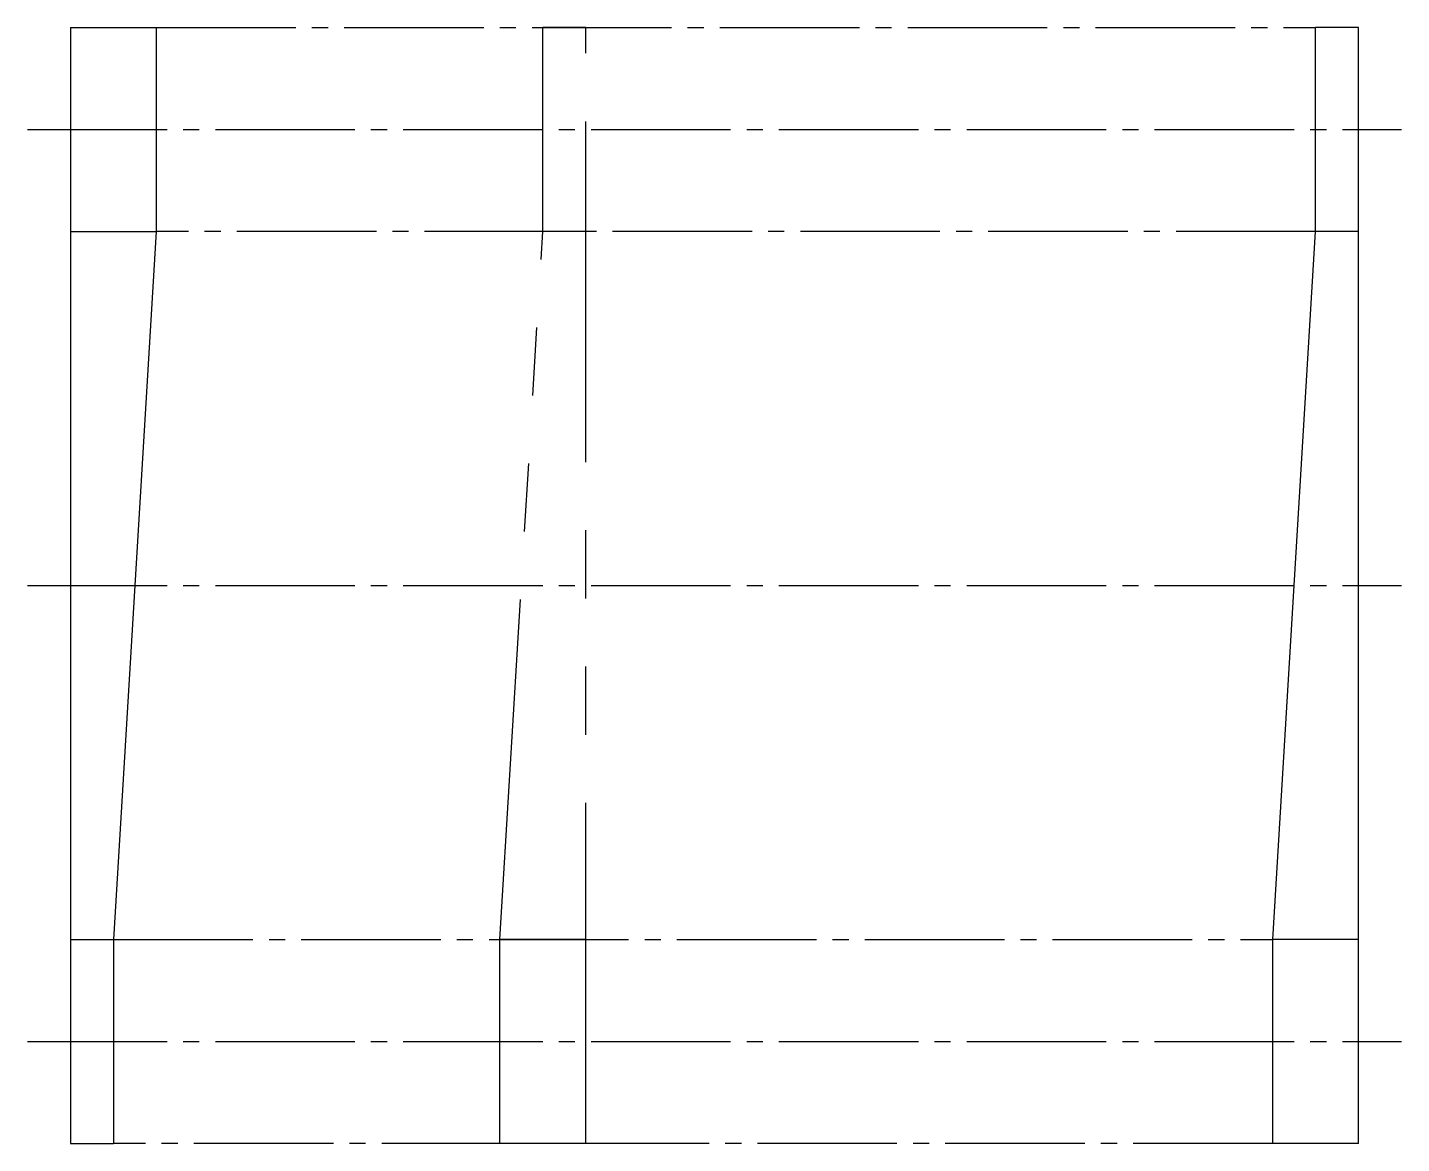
# Model space of a CAD drawing. Extents: x 5.1 to 84.3, y 5 to 82.1.
# Drawn here: x 52.3 to 84.3, y 56.07 to 82.07 of the extents above; entities outside this region: 2.
import ezdxf

# ---------------------------------------------------------------- set-up
doc = ezdxf.new("R2010")
doc.units = 0
doc.header["$LTSCALE"] = 0.25
doc.linetypes.add('CENTER', pattern=[17.5, 13, -1.5, 1.5, -1.5])
doc.linetypes.add('PHANTOM', pattern=[63.5, 31.75, -6.35, 6.35, -6.35, 6.35, -6.35])
doc.layers.get('0').update_dxf_attribs({"linetype": 'CONTINUOUS'})
doc.layers.add('CENTER', color=1, linetype='CENTER')

msp = doc.modelspace()

# ---------------------------------------------------------------- linework, layer by layer
for p, q in [((53.296, 82.073), (53.296, 56.073)), ((53.296, 82.073), (55.296, 82.073)), ((55.296, 82.073), (55.296, 77.323)), ((82.296, 77.323), (82.296, 82.073)), ((83.296, 82.073), (82.296, 82.073)), ((83.296, 56.073), (83.296, 82.073)), ((53.296, 77.323), (55.296, 77.323)), ((55.296, 77.323), (54.296, 60.823)), ((81.296, 60.823), (82.296, 77.323)), ((83.296, 77.323), (82.296, 77.323)), ((53.296, 75.573), (53.296, 75.573)), ((53.296, 69.073), (53.296, 69.073)), ((53.296, 60.823), (54.296, 60.823)), ((54.296, 60.823), (54.296, 56.073)), ((83.296, 60.823), (81.296, 60.823)), ((81.296, 56.073), (81.296, 60.823)), ((53.296, 56.073), (54.296, 56.073)), ((83.296, 56.073), (81.296, 56.073))]:
    msp.add_line(p, q)
at = {"color": 3, "linetype": 'CENTER'}
for p, q in [((55.296, 82.073), (82.296, 82.073)), ((82.296, 77.323), (55.296, 77.323)), ((54.296, 60.823), (81.296, 60.823)), ((81.296, 56.073), (54.296, 56.073))]:
    msp.add_line(p, q, dxfattribs=at)
at = {"color": 3, "linetype": 'PHANTOM'}
for p, q in [((64.296, 77.323), (64.296, 82.073)), ((65.296, 82.073), (64.296, 82.073)), ((65.296, 56.073), (65.296, 82.073)), ((63.296, 60.823), (64.296, 77.323)), ((65.296, 77.323), (64.296, 77.323)), ((65.296, 60.823), (63.296, 60.823)), ((63.296, 56.073), (63.296, 60.823)), ((65.296, 56.073), (63.296, 56.073))]:
    msp.add_line(p, q, dxfattribs=at)
at = {"layer": 'CENTER', "color": 1, "linetype": 'CENTER'}
for p, q in [((52.296, 79.698), (84.296, 79.698)), ((52.296, 69.073), (84.296, 69.073)), ((52.296, 58.448), (84.296, 58.448))]:
    msp.add_line(p, q, dxfattribs=at)

# ---------------------------------------------------------------- texts
for s, p in [('SWU26-30', (5, 12.5)), ('SWU26', (5, 5))]:
    msp.add_text(s, height=2).set_placement(p)

doc.saveas('drawing.dxf')
